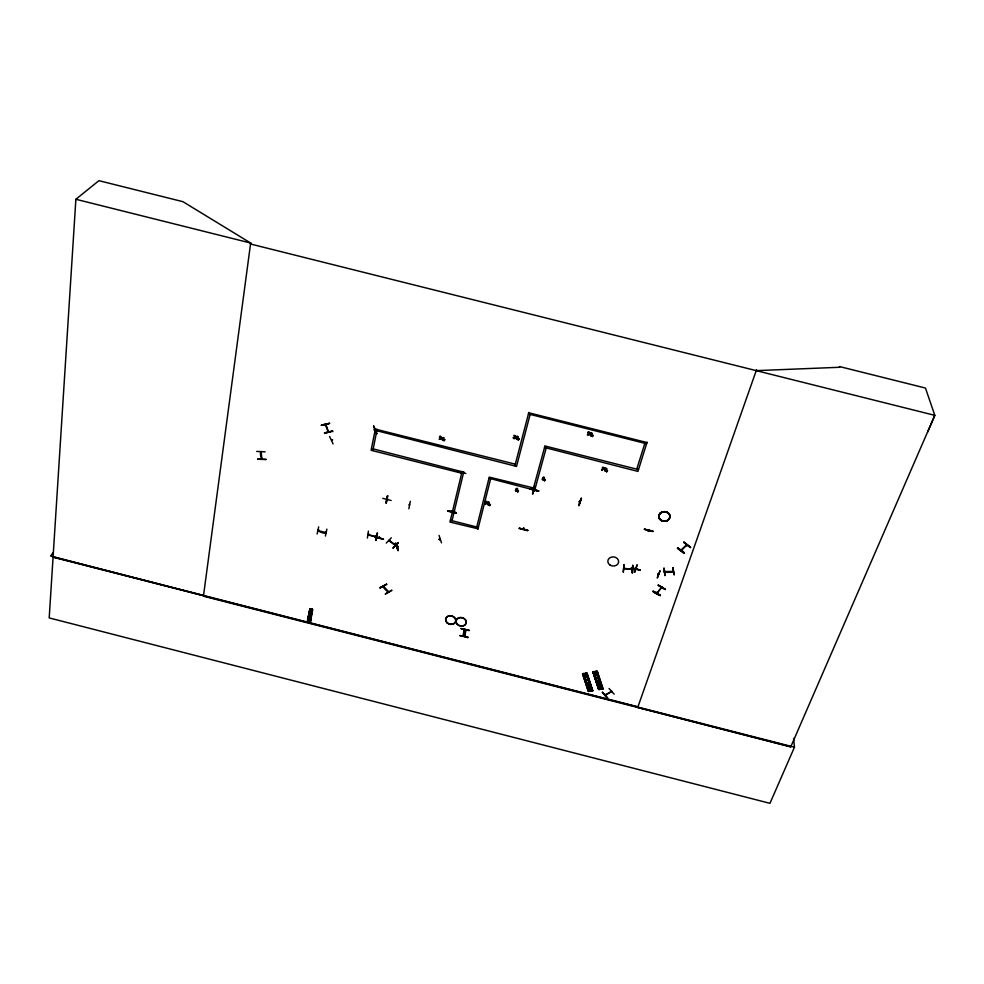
<?xml version="1.0" encoding="UTF-8"?>
<svg xmlns="http://www.w3.org/2000/svg" width="984" height="984" viewBox="0 0 984 984"><rect width="100%" height="100%" fill="white"/><g stroke="black" fill="none" stroke-linecap="round" stroke-linejoin="round"><path stroke-width="1.48" d="M690.461 547.473L683.732 542.233L690.374 547.325M452.566 510.881L451.951 511.864L452.259 510.721M686.328 544.952L686.623 545.726L687.176 544.681M686.279 545.247L686.746 544.57L680.977 550.056M681.543 549.884L681.26 550.622L687.078 544.816M257.71 459.061L266.123 459.356M461.705 472.554L461.459 473.353L461.361 472.172M677.472 548.309C689.722 558.715 683.179 549.712 677.435 548.359M681.026 549.896L681.26 550.179M684.347 553.106L677.73 547.867M672.798 567.657L674.224 574.963L672.921 567.608M673.179 571.495L673.081 570.695C675.012 574.078 651.666 571.101 673.204 571.532M665.516 571.741L665.295 571.298M665.418 589.453L658.161 585.062L665.356 589.318M664.04 568.088L665 575.677L663.954 568.309M664.52 571.433L664.729 572.208L664.692 571.347M657.447 592.356L656.992 593.352L661.888 587.067M262.187 458.851C261.215 460.352 259.186 451.09 261.437 452M523.636 528.469L523.402 529.269L523.697 528.113M523.918 528.703L523.746 529.331L523.992 528.187M660.375 595.246C647.779 587.054 653.462 593.672 660.399 595.197M661.457 586.993L661.076 588.026L661.875 587.522M661.642 586.919L661.838 587.62M534.472 489.749L534.152 490.991L534.521 489.921M658.185 573.733L658.185 574.127M658.542 573.758L658.394 574.594L658.247 573.672M656.734 592.639L656.685 593.266L661.58 587.436M659.969 570.929L657.349 577.669M604.914 695.159L605.787 694.495M611.63 691.112L610.867 692.01L611.261 690.94M648.886 530.622L648.308 531.249L648.579 530.081M648.874 530.155L648.247 531.298L648.702 530.831M378.692 537.67L379.221 537.289M379.258 537.301L379.037 537.916L379.344 536.784M644.446 529.171L653.13 531.262L644.434 529.195M386.577 500.376L387.155 498.925M387.069 499.897L387.573 499.159M544.521 447.474L637.939 471.422L647.078 442.222M640.276 570.007C631.605 568.371 625.381 565.812 640.166 570.376M646.586 443.747L528.42 413.969M636.5 567.817L636.353 568.383M636.919 565.074L634.729 572.147M644.864 443.317L636.734 469.159M927.691 432.037L934.8 415.346L250.539 244.007L250.662 243.036L182.938 201.683L98.904 180.675L75.879 199.272L49.2 617.915L769.968 803.325L794.469 747.188L793.596 738.344M636.439 568.617L635.922 568.272M636.094 567.78L635.996 568.863M636.205 567.731L635.947 568.727M636.414 568.174L636.279 568.961M632.761 565.554L632.491 572.971L632.761 565.37M632.392 568.703L632.159 569.465L632.22 568.617M631.617 568.555L631.543 569.416L631.421 568.752M638.431 469.589L544.927 445.973M631.74 568.223L631.839 567.903M623.266 572.073L624.004 564.582L623.327 571.889M623.696 567.916L623.807 568.715L623.881 567.866M614.127 694.126L609.034 688.505M624.459 568.358L624.483 567.916M610.695 691.826L610.818 691.211L610.867 692.01M611.519 691.666L611.458 690.916M451.902 511.692L452.099 511.151M607.546 697.693L607.165 698.173L602.454 692.293M605.037 694.544L605.197 694.827M461.115 473.095L461.496 472.037M602.761 688.615L602.208 689.095L596.144 671.248L601.667 689.181M601.199 683.843L597.214 684.52M601.79 685.639L597.805 686.315M602.171 686.832L598.198 687.496M600.08 680.461L596.095 681.149M600.671 682.256L596.685 682.933M598.789 689.28L592.922 671.789L597.226 671.248L603.044 688.935L598.776 689.452L592.922 671.789L598.727 689.563L592.958 671.875M632.011 572.934L632.737 565.37M592.639 690.424L587.042 673.105L582.786 673.732M591.064 685.676L587.091 686.34M591.655 687.447L587.694 688.124M592.048 688.64L588.088 689.317M589.933 682.293L585.96 682.982M590.523 684.089L586.562 684.766M588.678 691.088L582.762 673.646L588.899 691.432M261.203 452.505L261.092 451.717L261.953 459.307M523.365 529.097L523.586 528.162M328.496 431.828L327.943 431.386L328.804 431.582M250.662 243.036L203.442 596.193L790.816 746.708L934.8 415.346L925.464 388.053L839.487 366.552L839.647 367.278L756.229 370.636M250.662 244.032L250.785 243.073L75.879 199.272M578.949 505.604L581.163 498.175L578.936 505.395M579.145 501.889L579.92 501.25M579.982 501.36L579.834 502.098M388.729 540.597L389.098 540.425M395.014 544.484L394.818 545.136L395.248 544.41M374.486 429.504C374.498 430.746 375.31 430.303 374.289 429.737M310.058 608.85L307.549 620.486L309.948 608.678L312.74 609.527L310.55 621.261L309.677 621.039L312.063 609.231L310.501 621.248L312.186 609.404M309.726 608.764L310.624 608.973L308.41 620.707L309.948 608.678M309.849 621.002L312.063 609.231M312.223 609.404L309.64 621.027L310.464 620.966L307.771 620.449L310.39 621.138M459.774 635.541L467.794 637.546M462.96 636.168L464.227 629.551M464.091 633.389L464.94 632.946M465.641 629.625L464.251 636.476L465.604 629.809M464.706 636.55L465.973 629.932M538.531 491.237L529.995 488.777L538.592 490.967M467.769 637.607L467.904 636.98L459.774 635.529M469.134 630.633L461.102 628.542L469.208 630.264M546.218 447.904L534.706 490.167L488.999 478.224M461.84 472.295L461.644 473.206L371.103 450.278L375.433 428.79M534.779 490.266L534.779 489.811M535.173 488.359L489.282 477.117L476.736 526.993M534.865 490.647L534.927 489.946M519.331 528.236L527.793 530.216M533.5 487.941L544.853 446.318M532.479 493.833L534.939 486.477M534.25 490.844L534.066 489.724L534.066 490.524L534.841 490.364M368.397 531.126L367.401 538.051M369.037 534.349L368.877 535.173L369.111 534.447M318.693 526.883L317.119 534.005M375.79 536.071L375.63 536.501M375.605 540.388L377.155 533.131L375.74 540.154M377.204 533.144L375.691 540.339M376.06 540.474L377.524 533.451M325.261 532.799L325.519 532.037M326.873 529.121L325.409 536.071M387.512 495.764L386.281 502.849M385.999 502.996L387.512 495.764M386.195 503.008L387.745 495.825M374.707 537.166C389.516 540.278 382.985 539.478 374.781 536.833M382.924 539.343L383.01 538.974M409.246 504.448L409.406 505.001M410.328 501.311L408.852 508.802M457.265 471.262L465.838 473.452M530.142 414.399L516.514 466.404L376.811 430.709M514.915 465.629L528.826 412.431M515.296 464.153L375.285 429.11M527.658 530.782L519.245 528.543M478.015 528.802L449.959 522.061L462.099 471.41M463.759 471.828L452.037 520.721M463.402 636.021L464.534 629.625M447.794 511.213C455.924 510.856 462.345 515.678 447.806 511.151M461.188 473.193L461.348 472.517M452.32 511.803L452.542 510.794M461.102 628.628L469.196 630.375M477.916 529.171L490.672 478.642M440.34 538.974L439.368 539.601M478.359 527.412L450.401 520.302M456.355 512.799L447.892 510.807M529.946 489.011L538.654 490.819M532.91 493.98L534.509 486.428M461.459 473.353L461.791 472.111M441.472 542.836L439.048 535.407M440.254 538.728L440.069 539.503L440.057 538.678M439.442 538.863L439.307 539.552L440.131 539.417M439.491 538.777L439.393 539.539L440.131 539.146M529.982 488.913L538.568 491.102M578.863 505.616L581.544 498.31M660.362 595.455L653.155 591.273M634.766 572.122L637.152 564.902M391.755 590.191L385.224 594.078L391.73 590.462M648.579 531.397L648.85 530.696M636.291 568.875L636.058 568.235M388.668 591.605L388.336 592.331L388.163 591.63M388.705 591.765L383.489 586.206M388.348 591.778C388.299 592.811 381.066 586.058 384.166 586.267M386.651 584.164L379.873 587.768L386.54 584.324M395.371 543.439L398.348 550.277M657.337 577.928L659.993 570.966M397.438 546.698L397.29 546.292M397.831 546.993L397.856 546.206L397.844 547.03L397.327 546.637M398.065 542.75L393.071 548.1L398.163 542.787M397.155 546.403L397.782 546.673M383.305 586.501L383.637 585.763M395.125 544.41L395.076 544.865M398.188 550.511L395.876 543.131L398.249 550.474M380.156 588.1L386.687 584.188M395.716 544.755L395.457 545.025M409.541 504.534L409.356 505.284M389.024 540.425L395.802 544.915M393.145 548.1L398.163 542.516M756.561 369.713L637.706 707.484L790.718 746.942M391.312 537.781L386.294 543.07M389.59 540.843L389.726 540.339M389.492 541.114L389.738 540.45M391.152 500.512L382.776 498.334M376.466 536.575L376.368 536.218M387.032 499.884L387.253 498.876M386.897 500.438L387.548 498.949M368.274 534.238L368.225 535.025L368.471 534.214M311.411 615.664L308.828 614.889M311.005 617.915L308.41 617.128M310.784 619.096L308.201 618.321M374.264 429.996L375.261 429.418M373.207 448.901L463.661 472.172M372.911 450.364L377.106 429.208M376.614 433.809L373.674 426.047L376.749 433.587M326.159 532.283C326.294 534.976 317.192 531.212 318.078 530.068M373.674 426.047L376.737 433.759M325.101 532.713L325.421 532.086M653.019 531.557L644.446 529.331M318.828 530.204L318.644 530.622M318.902 530.29L318.742 530.979M318.262 530.044L318.004 530.819M607.485 697.927L602.417 692.539M331.793 439.663L331.965 440.094M332.186 439.959L331.657 439.786M332.58 439.86L331.694 440.438M333.084 443.932L329.603 436.539M672.281 571.286L672.502 571.569M324.499 432.886L332.641 431.066L324.56 433.477M324.511 432.935L332.641 431.066L332.69 431.693M325.79 425.063L326.159 424.707M325.519 424.092L325.987 425.211M325.802 424.03L328.558 432.062M325.95 424.166L325.286 424.571L328.275 432.124M329.542 423.415L321.473 425.1M523.759 529.257L523.611 528.543M262.125 458.323L261.596 459.282M464.042 632.761L464.854 632.933M265.114 451.853L256.701 451.422M261.375 451.471L260.785 452.382M660.141 595.738L652.982 591.482M53.259 552.491L50.59 556.034L203.54 595.492M658.148 585.32L665.344 589.576M368.114 534.656L376.208 536.637M317.893 530.487L325.975 532.701M690.374 547.584L683.819 542.368M604.976 695.098L611.408 691.408M607.509 697.717L602.479 692.281M632.22 569.428L623.733 568.629M599.822 689.476L593.709 671.654L599.785 689.501M601.642 689.181L602.269 689.071L596.144 671.248L601.741 689.169M589.674 691.297L583.832 673.646L582.995 673.819M591.851 690.829L585.972 673.105L592.097 690.903L592.922 690.743M592.319 690.866L588.666 691.26L589.736 691.272M597.202 671.26L602.946 688.96M592.393 690.854L586.747 672.97L592.663 690.694M596.427 671.395L602.786 688.886M583.303 673.757L589.17 691.395L583.561 673.597M611.519 691.629L605.246 695.307M596.648 671.371L602.442 689.058M589.391 691.235L583.537 673.511M585.96 673.191L591.888 690.829M439.381 539.232L439.946 539.146M397.856 550.573L395.408 543.414M307.537 620.473L310.194 608.629L312.42 609.207L309.898 620.953M321.387 425.248L329.652 423.304L321.399 425.359M397.204 547.079L397.794 546.624M593.524 673.609L597.522 672.921M583.364 675.467L587.35 674.778M464.669 633.438L464.104 633.315M310.575 608.985L308.41 620.707M257.587 459.233L266.037 459.565M593.733 671.74L599.576 689.415L593.709 671.654M582.454 673.905L588.395 691.518L582.762 673.646M534.669 490.635L534.017 490.462M376.134 536.993L368.225 534.988M623.758 568.371L632.281 569.146M325.606 424.411L325.962 425.088M528.752 412.763L647.054 442.566M309.972 609.822L312.199 610.4M309.726 609.883L312.358 610.56M53.222 556.969L637.939 706.795M53.038 557.202L794.469 747.188M579.933 501.778L579.072 501.828L579.847 502.037M519.331 528.199L527.768 530.401M631.863 567.817L640.289 570.019M374.781 536.809L383.022 538.937M395.31 545.443L388.852 540.696M677.73 548.027L684.397 553.131M684.04 542.172L690.682 547.264M602.22 470.327L603.475 467.757C606.009 468.003 600.634 466.662 602.995 467.634L601.593 469.921L602.22 470.327M309.443 615.664L310.575 616.095L309.493 615.553M657.078 592.233L656.943 593.413L657.115 592.257M515.702 490.524L516.957 490.622L515.702 490.524M542.541 479.38L543.808 479.479L542.541 479.38M489.282 502.898C488.31 508.125 486.896 500.499 489.282 502.898M517.436 488.987C516.206 491.41 515.518 487.068 517.436 488.987M440.401 438.507C436.379 439.7 443.489 440.082 439.688 436.453C444.128 437.203 437.007 434.891 440.401 438.507M517.916 437.167C516.858 442.702 515.456 434.67 517.916 437.167M544.312 477.83C543.057 480.278 542.381 475.875 544.312 477.83M604.336 469.577C606.661 473.538 603.955 469.491 605.898 470.192C609.022 469.22 604.361 466.182 604.336 469.577M487.264 503.623C489.626 508.863 490.216 497.879 487.264 503.623M517.424 490.708C512.369 492.787 518.752 484.583 517.424 490.708M515.825 437.942C518.224 443.464 518.925 431.865 515.825 437.942M544.287 479.565C539.146 481.668 545.689 473.365 544.287 479.565M592.011 433.686C590.794 439.282 589.564 431.164 592.011 433.686M589.859 434.473C592.171 440.045 593.168 428.311 589.859 434.473M588.666 434.288C584.447 435.469 591.741 435.974 588.063 432.197C592.639 432.985 585.369 430.549 588.666 434.288M444.768 439.602L444.03 440.746L444.768 439.602M606.488 468.925C605.271 471.656 604.496 466.846 606.488 468.925M490.401 504.509L489.663 505.604L490.401 504.509M519.06 438.876L518.273 440.032L519.06 438.876M518.457 490.819L517.707 491.926L518.457 490.819M545.333 479.675L544.546 480.795L545.333 479.675M593.131 435.408L592.294 436.576L593.131 435.408M607.485 470.696L606.661 471.828L607.485 470.696M441.644 437.732C442.702 444.473 445.223 435.039 443.267 438.151L441.644 437.732M443.181 438.495L442.898 439.762L441.951 438.188L443.181 438.495M484.78 503.476L485.715 504.472L486.416 501.68C488.863 501.926 483.648 500.622 485.961 501.557L485.432 503.636L484.78 503.476M513.254 437.818L514.214 438.864L514.976 435.9C517.498 436.146 512.123 434.805 514.497 435.789L513.931 437.978L513.254 437.818M311.239 616.747L308.558 616.181L311.239 616.747M310.673 619.785L308.004 619.219L310.673 619.785M660.904 520.315A5.596 4.797 1.8 0 0 669.895 517.277A5.621 4.822 1.8 0 0 662.257 511.963A5.621 4.822 1.8 0 0 660.891 520.216A5.621 4.822 1.8 0 0 669.919 517.166A5.584 4.785 1.8 0 0 662.257 512.098A5.596 4.797 1.8 0 0 660.904 520.315A5.584 4.785 1.8 0 0 669.883 517.277A5.596 4.797 1.8 0 0 662.257 512.098A5.584 4.785 1.8 0 0 660.904 520.302M660.928 520.106A5.572 4.772 1.8 0 0 669.883 517.08A5.572 4.772 1.8 0 0 662.269 511.926A5.572 4.772 1.8 0 0 660.928 520.106M609.969 565.025A5.424 4.576 5.8 0 0 618.616 562.172A5.424 4.576 5.8 0 0 611.113 557.178A5.424 4.576 5.8 0 0 609.969 565.025M446.859 622.663A5.154 4.207 14.9 0 0 455.518 621.949A5.154 4.207 14.9 0 0 449.688 615.91A5.154 4.207 14.9 0 0 446.859 622.663M446.921 622.466A5.141 4.207 14.9 0 0 455.555 621.753A5.141 4.207 14.9 0 0 449.749 615.726A5.141 4.207 14.9 0 0 446.921 622.466M457.289 624.385A5.154 4.219 14.4 0 0 465.973 623.672A5.154 4.219 14.4 0 0 460.155 617.644A5.154 4.219 14.4 0 0 457.289 624.385M457.351 624.188A5.154 4.207 14.4 0 0 466.01 623.475A5.154 4.207 14.4 0 0 460.204 617.46A5.154 4.207 14.4 0 0 457.351 624.188"/></g></svg>
